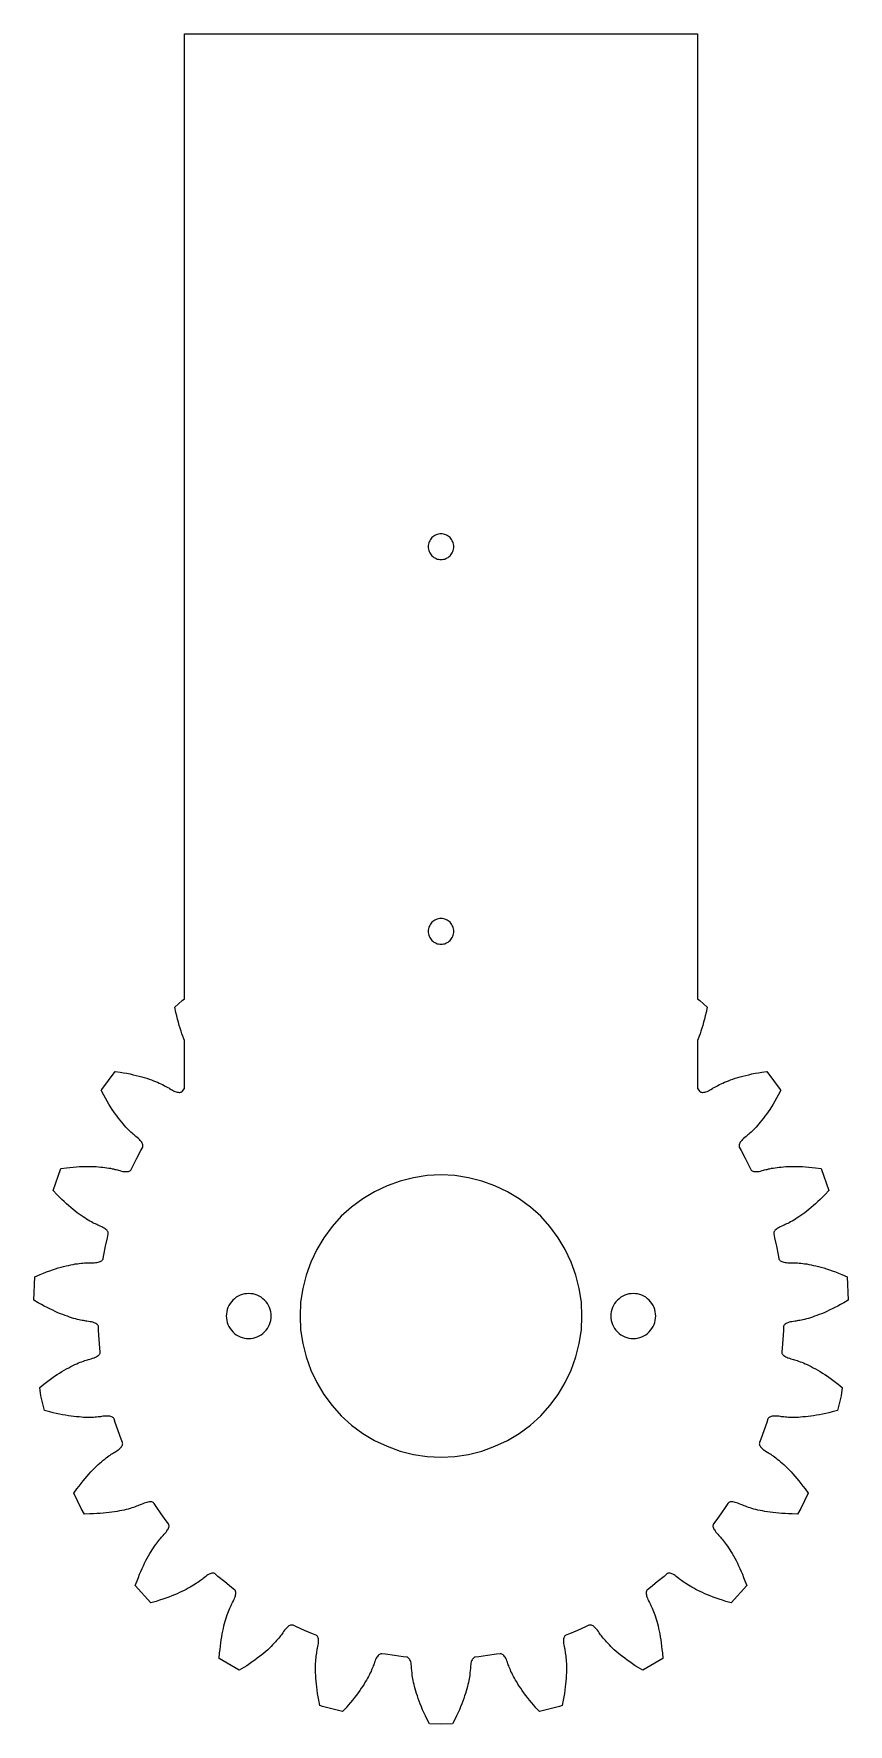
# Model space of a CAD drawing. Header units: millimetres. Extents: x -32 to 32, y -32 to 100.
import ezdxf

# ---------------------------------------------------------------- set-up
doc = ezdxf.new("R2010")
doc.units = ezdxf.units.MM

msp = doc.modelspace()

# ---------------------------------------------------------------- linework, layer by layer
at = {"color": 0}
for points in [[(5.52, -27.83), (5.46, -27.71), (5.41, -27.6), (5.36, -27.49), (5.32, -27.38), (5.28, -27.29), (5.25, -27.2), (5.22, -27.12), (5.18, -27), (5.14, -26.89), (5.1, -26.79), (5.05, -26.69), (5, -26.61), (4.95, -26.54), (4.9, -26.48), (4.85, -26.43), (4.8, -26.39), (4.75, -26.36), (4.7, -26.34), (4.66, -26.34), (4.61, -26.34), (4.32, -26.38), (3.64, -26.48), (2.96, -26.57), (2.67, -26.6), (2.62, -26.61), (2.58, -26.64), (2.54, -26.67), (2.5, -26.71), (2.46, -26.76), (2.42, -26.82), (2.39, -26.89), (2.36, -26.97), (2.34, -27.07), (2.32, -27.17), (2.3, -27.28), (2.29, -27.4), (2.29, -27.52), (2.28, -27.61), (2.28, -27.7), (2.26, -27.8), (2.25, -27.91), (2.24, -28.03), (2.22, -28.16), (2.19, -28.29), (2.17, -28.43), (2.14, -28.58), (2.1, -28.74), (2.06, -28.9), (2.01, -29.08), (1.96, -29.25), (1.91, -29.44), (1.84, -29.63), (1.78, -29.83), (1.7, -30.04), (1.62, -30.25), (1.53, -30.47), (1.44, -30.7), (1.33, -30.93), (1.22, -31.17), (1.1, -31.41), (0.91, -31.79), (0, -31.83), (-0.91, -31.79), (-1.1, -31.41), (-1.22, -31.17), (-1.33, -30.93), (-1.44, -30.7), (-1.53, -30.47), (-1.62, -30.25), (-1.7, -30.04), (-1.78, -29.83), (-1.84, -29.63), (-1.91, -29.44), (-1.96, -29.25), (-2.01, -29.08), (-2.06, -28.9), (-2.1, -28.74), (-2.14, -28.58), (-2.17, -28.43), (-2.19, -28.29), (-2.22, -28.16), (-2.24, -28.03), (-2.25, -27.91), (-2.26, -27.8), (-2.28, -27.7), (-2.28, -27.61), (-2.29, -27.52), (-2.29, -27.4), (-2.3, -27.28), (-2.32, -27.17), (-2.34, -27.07), (-2.36, -26.97), (-2.39, -26.89), (-2.42, -26.82), (-2.46, -26.76), (-2.5, -26.71), (-2.54, -26.67), (-2.58, -26.64), (-2.62, -26.61), (-2.67, -26.6), (-2.96, -26.57), (-3.64, -26.48), (-4.32, -26.38), (-4.61, -26.34), (-4.66, -26.34), (-4.7, -26.34), (-4.75, -26.36), (-4.8, -26.39), (-4.85, -26.43), (-4.9, -26.48), (-4.95, -26.54), (-5, -26.61), (-5.05, -26.69), (-5.1, -26.79), (-5.14, -26.89), (-5.18, -27), (-5.22, -27.12), (-5.25, -27.2), (-5.28, -27.29), (-5.32, -27.38), (-5.36, -27.49), (-5.41, -27.6), (-5.46, -27.71), (-5.52, -27.83), (-5.59, -27.96), (-5.66, -28.1), (-5.73, -28.24), (-5.82, -28.39), (-5.91, -28.54), (-6, -28.7), (-6.11, -28.86), (-6.22, -29.03), (-6.34, -29.21), (-6.47, -29.39), (-6.6, -29.57), (-6.75, -29.76), (-6.9, -29.95), (-7.06, -30.15), (-7.23, -30.34), (-7.41, -30.55), (-7.69, -30.85), (-9.24, -30.46), (-9.45, -30.38), (-9.54, -29.95), (-9.59, -29.69), (-9.63, -29.43), (-9.67, -29.18), (-9.7, -28.93), (-9.72, -28.7), (-9.74, -28.47), (-9.76, -28.25), (-9.77, -28.04), (-9.78, -27.83), (-9.78, -27.64), (-9.78, -27.45), (-9.78, -27.28), (-9.78, -27.11), (-9.77, -26.95), (-9.76, -26.79), (-9.74, -26.65), (-9.73, -26.52), (-9.72, -26.39), (-9.7, -26.27), (-9.68, -26.16), (-9.66, -26.06), (-9.65, -25.97), (-9.63, -25.89), (-9.6, -25.76), (-9.58, -25.65), (-9.56, -25.53), (-9.55, -25.43), (-9.55, -25.34), (-9.56, -25.25), (-9.57, -25.17), (-9.59, -25.1), (-9.61, -25.04), (-9.64, -24.99), (-9.67, -24.95), (-9.71, -24.92), (-9.75, -24.9), (-10.02, -24.79), (-10.65, -24.52), (-11.28, -24.24), (-11.54, -24.12), (-11.59, -24.1), (-11.64, -24.1), (-11.69, -24.1), (-11.74, -24.12), (-11.8, -24.14), (-11.87, -24.17), (-11.93, -24.22), (-12, -24.28), (-12.06, -24.34), (-12.13, -24.42), (-12.2, -24.5), (-12.28, -24.6), (-12.35, -24.71), (-12.39, -24.78), (-12.45, -24.85), (-12.51, -24.93), (-12.58, -25.02), (-12.65, -25.11), (-12.74, -25.21), (-12.83, -25.31), (-12.92, -25.42), (-13.03, -25.53), (-13.14, -25.65), (-13.26, -25.77), (-13.39, -25.89), (-13.52, -26.02), (-13.67, -26.15), (-13.82, -26.28), (-13.98, -26.41), (-14.16, -26.55), (-14.34, -26.69), (-14.53, -26.83), (-14.73, -26.98), (-14.93, -27.12), (-15.15, -27.27), (-15.38, -27.41), (-15.74, -27.63), (-17.3, -26.7), (-17.27, -26.27), (-17.24, -26), (-17.21, -25.74), (-17.18, -25.49), (-17.14, -25.24), (-17.1, -25.01), (-17.06, -24.78), (-17.02, -24.57), (-16.97, -24.36), (-16.93, -24.16), (-16.88, -23.98), (-16.83, -23.8), (-16.78, -23.63), (-16.73, -23.46), (-16.67, -23.31), (-16.62, -23.17), (-16.57, -23.03), (-16.52, -22.91), (-16.47, -22.79), (-16.43, -22.68), (-16.38, -22.58), (-16.34, -22.49), (-16.3, -22.4), (-16.26, -22.33), (-16.2, -22.22), (-16.14, -22.11), (-16.1, -22.01), (-16.06, -21.91), (-16.03, -21.82), (-16.02, -21.73), (-16.01, -21.66), (-16, -21.59), (-16.01, -21.52), (-16.02, -21.47), (-16.04, -21.42), (-16.07, -21.38), (-16.1, -21.35), (-16.34, -21.16), (-16.87, -20.74), (-17.4, -20.3), (-17.62, -20.11), (-17.66, -20.08), (-17.71, -20.06), (-17.76, -20.05), (-17.82, -20.05), (-17.88, -20.06), (-17.95, -20.08), (-18.02, -20.1), (-18.1, -20.14), (-18.18, -20.18), (-18.27, -20.24), (-18.36, -20.3), (-18.46, -20.38), (-18.55, -20.46), (-18.62, -20.51), (-18.69, -20.57), (-18.77, -20.63), (-18.86, -20.7), (-18.96, -20.77), (-19.07, -20.84), (-19.18, -20.91), (-19.3, -20.99), (-19.43, -21.07), (-19.57, -21.15), (-19.72, -21.23), (-19.87, -21.32), (-20.04, -21.4), (-20.22, -21.49), (-20.4, -21.57), (-20.59, -21.66), (-20.79, -21.75), (-21.01, -21.83), (-21.23, -21.92), (-21.46, -22), (-21.7, -22.09), (-21.95, -22.17), (-22.21, -22.25), (-22.63, -22.37), (-23.85, -21.02), (-23.71, -20.64), (-23.61, -20.38), (-23.52, -20.14), (-23.42, -19.91), (-23.32, -19.68), (-23.22, -19.47), (-23.12, -19.26), (-23.02, -19.07), (-22.92, -18.88), (-22.82, -18.7), (-22.72, -18.53), (-22.62, -18.37), (-22.53, -18.22), (-22.44, -18.08), (-22.35, -17.95), (-22.26, -17.82), (-22.17, -17.71), (-22.09, -17.6), (-22.01, -17.5), (-21.94, -17.41), (-21.87, -17.32), (-21.8, -17.25), (-21.74, -17.18), (-21.68, -17.11), (-21.59, -17.02), (-21.51, -16.93), (-21.44, -16.85), (-21.38, -16.76), (-21.33, -16.68), (-21.29, -16.61), (-21.25, -16.54), (-21.23, -16.47), (-21.22, -16.41), (-21.22, -16.35), (-21.23, -16.3), (-21.24, -16.25), (-21.26, -16.21), (-21.44, -15.97), (-21.84, -15.42), (-22.23, -14.85), (-22.39, -14.61), (-22.42, -14.57), (-22.46, -14.54), (-22.51, -14.52), (-22.57, -14.5), (-22.63, -14.49), (-22.7, -14.49), (-22.78, -14.5), (-22.86, -14.51), (-22.96, -14.53), (-23.05, -14.56), (-23.16, -14.6), (-23.27, -14.64), (-23.38, -14.69), (-23.46, -14.73), (-23.55, -14.76), (-23.64, -14.8), (-23.75, -14.84), (-23.86, -14.88), (-23.98, -14.92), (-24.11, -14.96), (-24.25, -15), (-24.4, -15.05), (-24.55, -15.09), (-24.72, -15.13), (-24.89, -15.16), (-25.07, -15.2), (-25.26, -15.24), (-25.46, -15.27), (-25.67, -15.3), (-25.89, -15.33), (-26.12, -15.36), (-26.35, -15.38), (-26.6, -15.4), (-26.85, -15.41), (-27.11, -15.43), (-27.39, -15.43), (-27.81, -15.44), (-28.07, -15.01), (-28.64, -13.81), (-28.4, -13.47), (-28.24, -13.26), (-28.08, -13.05), (-27.92, -12.85), (-27.76, -12.66), (-27.61, -12.48), (-27.46, -12.31), (-27.31, -12.15), (-27.16, -12), (-27.02, -11.85), (-26.88, -11.72), (-26.74, -11.59), (-26.61, -11.47), (-26.48, -11.36), (-26.36, -11.25), (-26.24, -11.16), (-26.13, -11.07), (-26.02, -10.99), (-25.92, -10.91), (-25.82, -10.84), (-25.73, -10.78), (-25.64, -10.72), (-25.56, -10.67), (-25.49, -10.63), (-25.38, -10.57), (-25.28, -10.5), (-25.19, -10.44), (-25.11, -10.38), (-25.04, -10.31), (-24.98, -10.25), (-24.93, -10.19), (-24.89, -10.13), (-24.86, -10.07), (-24.84, -10.02), (-24.83, -9.97), (-24.84, -9.92), (-24.85, -9.87), (-24.95, -9.59), (-25.19, -8.95), (-25.41, -8.31), (-25.51, -8.02), (-25.52, -7.98), (-25.55, -7.94), (-25.59, -7.91), (-25.64, -7.88), (-25.7, -7.85), (-25.77, -7.83), (-25.84, -7.81), (-25.93, -7.8), (-26.02, -7.8), (-26.13, -7.8), (-26.24, -7.81), (-26.36, -7.82), (-26.48, -7.84), (-26.57, -7.85), (-26.66, -7.86), (-26.76, -7.87), (-26.87, -7.88), (-26.99, -7.89), (-27.12, -7.9), (-27.25, -7.9), (-27.4, -7.91), (-27.55, -7.91), (-27.71, -7.9), (-27.88, -7.9), (-28.06, -7.89), (-28.24, -7.87), (-28.44, -7.86), (-28.64, -7.83), (-28.85, -7.81), (-29.07, -7.78), (-29.29, -7.74), (-29.53, -7.7), (-29.77, -7.65), (-30.02, -7.6), (-30.27, -7.54), (-30.53, -7.47), (-30.93, -7.36), (-31.22, -6.21), (-31.31, -5.58), (-30.98, -5.31), (-30.77, -5.15), (-30.56, -4.99), (-30.35, -4.84), (-30.15, -4.7), (-29.95, -4.57), (-29.76, -4.45), (-29.57, -4.33), (-29.39, -4.22), (-29.21, -4.12), (-29.04, -4.03), (-28.88, -3.94), (-28.72, -3.86), (-28.56, -3.79), (-28.42, -3.72), (-28.28, -3.66), (-28.15, -3.61), (-28.02, -3.56), (-27.9, -3.51), (-27.79, -3.47), (-27.68, -3.44), (-27.59, -3.41), (-27.5, -3.38), (-27.41, -3.36), (-27.29, -3.33), (-27.18, -3.29), (-27.07, -3.26), (-26.98, -3.22), (-26.89, -3.17), (-26.82, -3.13), (-26.75, -3.08), (-26.7, -3.04), (-26.66, -2.99), (-26.62, -2.94), (-26.6, -2.9), (-26.59, -2.85), (-26.59, -2.8), (-26.62, -2.51), (-26.67, -1.82), (-26.71, -1.14), (-26.72, -0.85), (-26.73, -0.8), (-26.75, -0.75), (-26.78, -0.71), (-26.82, -0.67), (-26.86, -0.63), (-26.92, -0.59), (-26.99, -0.55), (-27.07, -0.52), (-27.16, -0.49), (-27.26, -0.46), (-27.37, -0.44), (-27.49, -0.42), (-27.62, -0.4), (-27.7, -0.39), (-27.79, -0.38), (-27.89, -0.36), (-28, -0.34), (-28.12, -0.32), (-28.24, -0.29), (-28.37, -0.26), (-28.51, -0.22), (-28.66, -0.18), (-28.82, -0.13), (-28.98, -0.08), (-29.14, -0.02), (-29.32, 0.04), (-29.5, 0.11), (-29.69, 0.18), (-29.89, 0.26), (-30.09, 0.35), (-30.29, 0.45), (-30.51, 0.55), (-30.73, 0.66), (-30.95, 0.78), (-31.18, 0.91), (-31.42, 1.04), (-31.77, 1.25), (-31.68, 3.07), (-31.27, 3.24), (-31.02, 3.35), (-30.77, 3.44), (-30.53, 3.53), (-30.3, 3.61), (-30.07, 3.68), (-29.86, 3.75), (-29.64, 3.81), (-29.44, 3.86), (-29.24, 3.91), (-29.05, 3.95), (-28.87, 3.99), (-28.7, 4.03), (-28.53, 4.06), (-28.37, 4.08), (-28.22, 4.1), (-28.08, 4.12), (-27.94, 4.13), (-27.81, 4.14), (-27.69, 4.15), (-27.58, 4.16), (-27.48, 4.16), (-27.39, 4.16), (-27.3, 4.16), (-27.18, 4.16), (-27.06, 4.16), (-26.95, 4.17), (-26.84, 4.18), (-26.75, 4.2), (-26.67, 4.22), (-26.59, 4.25), (-26.53, 4.28), (-26.47, 4.31), (-26.43, 4.35), (-26.4, 4.39), (-26.37, 4.43), (-26.36, 4.48), (-26.31, 4.77), (-26.17, 5.44), (-26.03, 6.11), (-25.96, 6.4), (-25.96, 6.44), (-25.96, 6.49), (-25.98, 6.54), (-26, 6.59), (-26.04, 6.65), (-26.08, 6.7), (-26.14, 6.75), (-26.21, 6.81), (-26.29, 6.86), (-26.38, 6.91), (-26.47, 6.96), (-26.59, 7.01), (-26.7, 7.06), (-26.78, 7.09), (-26.86, 7.13), (-26.96, 7.18), (-27.06, 7.23), (-27.16, 7.28), (-27.27, 7.34), (-27.39, 7.41), (-27.52, 7.48), (-27.65, 7.56), (-27.78, 7.65), (-27.92, 7.74), (-28.07, 7.84), (-28.22, 7.95), (-28.38, 8.06), (-28.54, 8.19), (-28.71, 8.32), (-28.88, 8.46), (-29.05, 8.61), (-29.23, 8.76), (-29.41, 8.93), (-29.59, 9.1), (-29.78, 9.29), (-29.97, 9.48), (-30.26, 9.79), (-29.65, 11.51), (-29.23, 11.56), (-28.96, 11.59), (-28.7, 11.61), (-28.45, 11.63), (-28.2, 11.65), (-27.97, 11.66), (-27.74, 11.66), (-27.52, 11.66), (-27.31, 11.66), (-27.1, 11.66), (-26.91, 11.65), (-26.72, 11.63), (-26.54, 11.62), (-26.38, 11.6), (-26.22, 11.58), (-26.07, 11.56), (-25.92, 11.54), (-25.79, 11.52), (-25.66, 11.49), (-25.55, 11.47), (-25.44, 11.44), (-25.34, 11.42), (-25.25, 11.4), (-25.17, 11.37), (-25.05, 11.34), (-24.93, 11.31), (-24.82, 11.28), (-24.72, 11.27), (-24.63, 11.26), (-24.54, 11.26), (-24.46, 11.26), (-24.39, 11.28), (-24.33, 11.29), (-24.28, 11.32), (-24.23, 11.35), (-24.2, 11.38), (-24.18, 11.42), (-24.04, 11.69), (-23.73, 12.3), (-23.41, 12.9), (-23.27, 13.16), (-23.26, 13.21), (-23.25, 13.25), (-23.25, 13.31), (-23.26, 13.36), (-23.28, 13.42), (-23.31, 13.49), (-23.35, 13.55), (-23.4, 13.62), (-23.46, 13.7), (-23.53, 13.77), (-23.61, 13.85), (-23.71, 13.93), (-23.81, 14), (-23.87, 14.06), (-23.94, 14.12), (-24.02, 14.18), (-24.1, 14.26), (-24.19, 14.34), (-24.28, 14.43), (-24.38, 14.52), (-24.48, 14.63), (-24.58, 14.74), (-24.69, 14.86), (-24.8, 14.99), (-24.91, 15.12), (-25.03, 15.27), (-25.15, 15.42), (-25.27, 15.58), (-25.4, 15.75), (-25.52, 15.93), (-25.65, 16.12), (-25.78, 16.32), (-25.91, 16.53), (-26.04, 16.75), (-26.17, 16.98), (-26.3, 17.22), (-26.51, 17.61), (-26.47, 17.68), (-25.43, 19.08), (-25.03, 19.02), (-24.76, 18.97), (-24.5, 18.93), (-24.25, 18.88), (-24.01, 18.82), (-23.78, 18.77), (-23.56, 18.71), (-23.35, 18.66), (-23.15, 18.6), (-22.95, 18.54), (-22.77, 18.47), (-22.59, 18.41), (-22.43, 18.35), (-22.27, 18.29), (-22.12, 18.23), (-21.98, 18.17), (-21.85, 18.11), (-21.73, 18.05), (-21.61, 17.99), (-21.51, 17.94), (-21.41, 17.88), (-21.32, 17.83), (-21.24, 17.79), (-21.17, 17.74), (-21.06, 17.67), (-20.96, 17.61), (-20.86, 17.56), (-20.76, 17.52), (-20.67, 17.49), (-20.59, 17.46), (-20.51, 17.45), (-20.44, 17.44), (-20.38, 17.44), (-20.32, 17.45), (-20.27, 17.47), (-20.23, 17.49), (-20.2, 17.52), (-20, 17.74), (-20, 21.49), (-20.06, 21.63), (-20.13, 21.82), (-20.21, 22.02), (-20.28, 22.23), (-20.35, 22.45), (-20.42, 22.67), (-20.49, 22.91), (-20.56, 23.15), (-20.62, 23.41), (-20.68, 23.67), (-20.77, 24.08), (-20.19, 24.61), (-20, 24.75), (-20, 100), (20, 100), (20, 24.75), (20.19, 24.61), (20.77, 24.08), (20.68, 23.67), (20.62, 23.41), (20.56, 23.15), (20.49, 22.91), (20.42, 22.67), (20.35, 22.45), (20.28, 22.23), (20.21, 22.02), (20.13, 21.82), (20.06, 21.63), (20, 21.49), (20, 17.74), (20.2, 17.52), (20.23, 17.49), (20.27, 17.47), (20.32, 17.45), (20.38, 17.44), (20.44, 17.44), (20.51, 17.45), (20.59, 17.46), (20.67, 17.49), (20.76, 17.52), (20.86, 17.56), (20.96, 17.61), (21.06, 17.67), (21.17, 17.74), (21.24, 17.79), (21.32, 17.83), (21.41, 17.88), (21.51, 17.94), (21.61, 17.99), (21.73, 18.05), (21.85, 18.11), (21.98, 18.17), (22.12, 18.23), (22.27, 18.29), (22.43, 18.35), (22.59, 18.41), (22.77, 18.47), (22.95, 18.54), (23.15, 18.6), (23.35, 18.66), (23.56, 18.71), (23.78, 18.77), (24.01, 18.82), (24.25, 18.88), (24.5, 18.93), (24.76, 18.97), (25.03, 19.02), (25.43, 19.08), (26.47, 17.68), (26.51, 17.61), (26.3, 17.22), (26.17, 16.98), (26.04, 16.75), (25.91, 16.53), (25.78, 16.32), (25.65, 16.12), (25.52, 15.93), (25.4, 15.75), (25.27, 15.58), (25.15, 15.42), (25.03, 15.27), (24.91, 15.12), (24.8, 14.99), (24.69, 14.86), (24.58, 14.74), (24.48, 14.63), (24.38, 14.52), (24.28, 14.43), (24.19, 14.34), (24.1, 14.26), (24.02, 14.18), (23.94, 14.12), (23.87, 14.06), (23.81, 14), (23.71, 13.93), (23.61, 13.85), (23.53, 13.77), (23.46, 13.7), (23.4, 13.62), (23.35, 13.55), (23.31, 13.49), (23.28, 13.42), (23.26, 13.36), (23.25, 13.31), (23.25, 13.25), (23.26, 13.21), (23.27, 13.16), (23.41, 12.9), (23.73, 12.3), (24.04, 11.69), (24.18, 11.42), (24.2, 11.38), (24.23, 11.35), (24.28, 11.32), (24.33, 11.29), (24.39, 11.28), (24.46, 11.26), (24.54, 11.26), (24.63, 11.26), (24.72, 11.27), (24.82, 11.28), (24.93, 11.31), (25.05, 11.34), (25.17, 11.37), (25.25, 11.4), (25.34, 11.42), (25.44, 11.44), (25.55, 11.47), (25.66, 11.49), (25.79, 11.52), (25.92, 11.54), (26.07, 11.56), (26.22, 11.58), (26.38, 11.6), (26.54, 11.62), (26.72, 11.63), (26.91, 11.65), (27.1, 11.66), (27.31, 11.66), (27.52, 11.66), (27.74, 11.66), (27.97, 11.66), (28.2, 11.65), (28.45, 11.63), (28.7, 11.61), (28.96, 11.59), (29.23, 11.56), (29.65, 11.51), (30.26, 9.79), (29.97, 9.48), (29.78, 9.29), (29.59, 9.1), (29.41, 8.93), (29.23, 8.76), (29.05, 8.61), (28.88, 8.46), (28.71, 8.32), (28.54, 8.19), (28.38, 8.06), (28.22, 7.95), (28.07, 7.84), (27.92, 7.74), (27.78, 7.65), (27.65, 7.56), (27.52, 7.48), (27.39, 7.41), (27.27, 7.34), (27.16, 7.28), (27.06, 7.23), (26.96, 7.18), (26.86, 7.13), (26.78, 7.09), (26.7, 7.06), (26.59, 7.01), (26.47, 6.96), (26.38, 6.91), (26.29, 6.86), (26.21, 6.81), (26.14, 6.75), (26.08, 6.7), (26.04, 6.65), (26, 6.59), (25.98, 6.54), (25.96, 6.49), (25.96, 6.44), (25.96, 6.4), (26.03, 6.11), (26.17, 5.44), (26.31, 4.77), (26.36, 4.48), (26.37, 4.43), (26.4, 4.39), (26.43, 4.35), (26.47, 4.31), (26.53, 4.28), (26.59, 4.25), (26.67, 4.22), (26.75, 4.2), (26.84, 4.18), (26.95, 4.17), (27.06, 4.16), (27.18, 4.16), (27.3, 4.16), (27.39, 4.16), (27.48, 4.16), (27.58, 4.16), (27.69, 4.15), (27.81, 4.14), (27.94, 4.13), (28.08, 4.12), (28.22, 4.1), (28.37, 4.08), (28.53, 4.06), (28.7, 4.03), (28.87, 3.99), (29.05, 3.95), (29.24, 3.91), (29.44, 3.86), (29.64, 3.81), (29.86, 3.75), (30.07, 3.68), (30.3, 3.61), (30.53, 3.53), (30.77, 3.44), (31.02, 3.35), (31.27, 3.24), (31.68, 3.07), (31.77, 1.25), (31.42, 1.04), (31.18, 0.91), (30.95, 0.78), (30.73, 0.66), (30.51, 0.55), (30.29, 0.45), (30.09, 0.35), (29.89, 0.26), (29.69, 0.18), (29.5, 0.11), (29.32, 0.04), (29.14, -0.02), (28.98, -0.08), (28.82, -0.13), (28.66, -0.18), (28.51, -0.22), (28.37, -0.26), (28.24, -0.29), (28.12, -0.32), (28, -0.34), (27.89, -0.36), (27.79, -0.38), (27.7, -0.39), (27.62, -0.4), (27.49, -0.42), (27.37, -0.44), (27.26, -0.46), (27.16, -0.49), (27.07, -0.52), (26.99, -0.55), (26.92, -0.59), (26.86, -0.63), (26.82, -0.67), (26.78, -0.71), (26.75, -0.75), (26.73, -0.8), (26.72, -0.85), (26.71, -1.14), (26.67, -1.82), (26.62, -2.51), (26.59, -2.8), (26.59, -2.85), (26.6, -2.9), (26.62, -2.94), (26.66, -2.99), (26.7, -3.04), (26.75, -3.08), (26.82, -3.13), (26.89, -3.17), (26.98, -3.22), (27.07, -3.26), (27.18, -3.29), (27.29, -3.33), (27.41, -3.36), (27.5, -3.38), (27.59, -3.41), (27.68, -3.44), (27.79, -3.47), (27.9, -3.51), (28.02, -3.56), (28.15, -3.61), (28.28, -3.66), (28.42, -3.72), (28.56, -3.79), (28.72, -3.86), (28.88, -3.94), (29.04, -4.03), (29.21, -4.12), (29.39, -4.22), (29.57, -4.33), (29.76, -4.45), (29.95, -4.57), (30.15, -4.7), (30.35, -4.84), (30.56, -4.99), (30.77, -5.15), (30.98, -5.31), (31.31, -5.58), (31.22, -6.21), (30.93, -7.36), (30.53, -7.47), (30.27, -7.54), (30.02, -7.6), (29.77, -7.65), (29.53, -7.7), (29.29, -7.74), (29.07, -7.78), (28.85, -7.81), (28.64, -7.83), (28.44, -7.86), (28.24, -7.87), (28.06, -7.89), (27.88, -7.9), (27.71, -7.9), (27.55, -7.91), (27.4, -7.91), (27.25, -7.9), (27.12, -7.9), (26.99, -7.89), (26.87, -7.88), (26.76, -7.87), (26.66, -7.86), (26.57, -7.85), (26.48, -7.84), (26.36, -7.82), (26.24, -7.81), (26.13, -7.8), (26.02, -7.8), (25.93, -7.8), (25.84, -7.81), (25.77, -7.83), (25.7, -7.85), (25.64, -7.88), (25.59, -7.91), (25.55, -7.94), (25.52, -7.98), (25.51, -8.02), (25.41, -8.31), (25.19, -8.95), (24.95, -9.59), (24.85, -9.87), (24.84, -9.92), (24.83, -9.97), (24.84, -10.02), (24.86, -10.07), (24.89, -10.13), (24.93, -10.19), (24.98, -10.25), (25.04, -10.31), (25.11, -10.38), (25.19, -10.44), (25.28, -10.5), (25.38, -10.57), (25.49, -10.63), (25.56, -10.67), (25.64, -10.72), (25.73, -10.78), (25.82, -10.84), (25.92, -10.91), (26.02, -10.99), (26.13, -11.07), (26.24, -11.16), (26.36, -11.25), (26.48, -11.36), (26.61, -11.47), (26.74, -11.59), (26.88, -11.72), (27.02, -11.85), (27.16, -12), (27.31, -12.15), (27.46, -12.31), (27.61, -12.48), (27.76, -12.66), (27.92, -12.85), (28.08, -13.05), (28.24, -13.26), (28.4, -13.47), (28.64, -13.81), (28.07, -15.01), (27.81, -15.44), (27.39, -15.43), (27.11, -15.43), (26.85, -15.41), (26.6, -15.4), (26.35, -15.38), (26.12, -15.36), (25.89, -15.33), (25.67, -15.3), (25.46, -15.27), (25.26, -15.24), (25.07, -15.2), (24.89, -15.16), (24.72, -15.13), (24.55, -15.09), (24.4, -15.05), (24.25, -15), (24.11, -14.96), (23.98, -14.92), (23.86, -14.88), (23.75, -14.84), (23.64, -14.8), (23.55, -14.76), (23.46, -14.73), (23.38, -14.69), (23.27, -14.64), (23.16, -14.6), (23.05, -14.56), (22.96, -14.53), (22.86, -14.51), (22.78, -14.5), (22.7, -14.49), (22.63, -14.49), (22.57, -14.5), (22.51, -14.52), (22.46, -14.54), (22.42, -14.57), (22.39, -14.61), (22.23, -14.85), (21.84, -15.42), (21.44, -15.97), (21.26, -16.21), (21.24, -16.25), (21.23, -16.3), (21.22, -16.35), (21.22, -16.41), (21.23, -16.47), (21.25, -16.54), (21.29, -16.61), (21.33, -16.68), (21.38, -16.76), (21.44, -16.85), (21.51, -16.93), (21.59, -17.02), (21.68, -17.11), (21.74, -17.18), (21.8, -17.25), (21.87, -17.32), (21.94, -17.41), (22.01, -17.5), (22.09, -17.6), (22.17, -17.71), (22.26, -17.82), (22.35, -17.95), (22.44, -18.08), (22.53, -18.22), (22.62, -18.37), (22.72, -18.53), (22.82, -18.7), (22.92, -18.88), (23.02, -19.07), (23.12, -19.26), (23.22, -19.47), (23.32, -19.68), (23.42, -19.91), (23.52, -20.14), (23.61, -20.38), (23.71, -20.64), (23.85, -21.02), (22.63, -22.37), (22.21, -22.25), (21.95, -22.17), (21.7, -22.09), (21.46, -22), (21.23, -21.92), (21.01, -21.83), (20.79, -21.75), (20.59, -21.66), (20.4, -21.57), (20.22, -21.49), (20.04, -21.4), (19.87, -21.32), (19.72, -21.23), (19.57, -21.15), (19.43, -21.07), (19.3, -20.99), (19.18, -20.91), (19.07, -20.84), (18.96, -20.77), (18.86, -20.7), (18.77, -20.63), (18.69, -20.57), (18.62, -20.51), (18.55, -20.46), (18.46, -20.38), (18.36, -20.3), (18.27, -20.24), (18.18, -20.18), (18.1, -20.14), (18.02, -20.1), (17.95, -20.08), (17.88, -20.06), (17.82, -20.05), (17.76, -20.05), (17.71, -20.06), (17.66, -20.08), (17.62, -20.11), (17.4, -20.3), (16.87, -20.74), (16.34, -21.16), (16.1, -21.35), (16.07, -21.38), (16.04, -21.42), (16.02, -21.47), (16.01, -21.52), (16, -21.59), (16.01, -21.66), (16.02, -21.73), (16.03, -21.82), (16.06, -21.91), (16.1, -22.01), (16.14, -22.11), (16.2, -22.22), (16.26, -22.33), (16.3, -22.4), (16.34, -22.49), (16.38, -22.58), (16.43, -22.68), (16.47, -22.79), (16.52, -22.91), (16.57, -23.03), (16.62, -23.17), (16.67, -23.31), (16.73, -23.46), (16.78, -23.63), (16.83, -23.8), (16.88, -23.98), (16.93, -24.16), (16.97, -24.36), (17.02, -24.57), (17.06, -24.78), (17.1, -25.01), (17.14, -25.24), (17.18, -25.49), (17.21, -25.74), (17.24, -26), (17.27, -26.27), (17.3, -26.7), (15.74, -27.63), (15.38, -27.41), (15.15, -27.27), (14.93, -27.12), (14.73, -26.98), (14.53, -26.83), (14.34, -26.69), (14.16, -26.55), (13.98, -26.41), (13.82, -26.28), (13.67, -26.15), (13.52, -26.02), (13.39, -25.89), (13.26, -25.77), (13.14, -25.65), (13.03, -25.53), (12.92, -25.42), (12.83, -25.31), (12.74, -25.21), (12.65, -25.11), (12.58, -25.02), (12.51, -24.93), (12.45, -24.85), (12.39, -24.78), (12.35, -24.71), (12.28, -24.6), (12.2, -24.5), (12.13, -24.42), (12.06, -24.34), (12, -24.28), (11.93, -24.22), (11.87, -24.17), (11.8, -24.14), (11.74, -24.12), (11.69, -24.1), (11.64, -24.1), (11.59, -24.1), (11.54, -24.12), (11.28, -24.24), (10.65, -24.52), (10.02, -24.79), (9.75, -24.9), (9.71, -24.92), (9.67, -24.95), (9.64, -24.99), (9.61, -25.04), (9.59, -25.1), (9.57, -25.17), (9.56, -25.25), (9.55, -25.34), (9.55, -25.43), (9.56, -25.53), (9.58, -25.65), (9.6, -25.76), (9.63, -25.89), (9.65, -25.97), (9.66, -26.06), (9.68, -26.16), (9.7, -26.27), (9.72, -26.39), (9.73, -26.52), (9.74, -26.65), (9.76, -26.79), (9.77, -26.95), (9.78, -27.11), (9.78, -27.28), (9.78, -27.45), (9.78, -27.64), (9.78, -27.83), (9.77, -28.04), (9.76, -28.25), (9.74, -28.47), (9.72, -28.7), (9.7, -28.93), (9.67, -29.18), (9.63, -29.43), (9.59, -29.69), (9.54, -29.95), (9.45, -30.38), (9.24, -30.46), (7.69, -30.85), (7.41, -30.55), (7.23, -30.34), (7.06, -30.15), (6.9, -29.95), (6.75, -29.76), (6.6, -29.57), (6.47, -29.39), (6.34, -29.21), (6.22, -29.03), (6.11, -28.86), (6, -28.7), (5.91, -28.54), (5.82, -28.39), (5.73, -28.24), (5.66, -28.1), (5.59, -27.96), (5.52, -27.83)], [(1, 60.1), (0.98, 60.2), (0.96, 60.29), (0.92, 60.38), (0.88, 60.47), (0.83, 60.56), (0.77, 60.63), (0.71, 60.71), (0.63, 60.77), (0.56, 60.83), (0.47, 60.88), (0.38, 60.92), (0.29, 60.96), (0.2, 60.98), (0.1, 61), (0, 61), (-0.1, 61), (-0.2, 60.98), (-0.29, 60.96), (-0.38, 60.92), (-0.47, 60.88), (-0.56, 60.83), (-0.63, 60.77), (-0.71, 60.71), (-0.77, 60.63), (-0.83, 60.56), (-0.88, 60.47), (-0.92, 60.38), (-0.96, 60.29), (-0.98, 60.2), (-1, 60.1), (-1, 60), (-1, 59.9), (-0.98, 59.8), (-0.96, 59.71), (-0.92, 59.62), (-0.88, 59.53), (-0.83, 59.44), (-0.77, 59.37), (-0.71, 59.29), (-0.63, 59.23), (-0.56, 59.17), (-0.47, 59.12), (-0.38, 59.08), (-0.29, 59.04), (-0.2, 59.02), (-0.1, 59), (0, 59), (0.1, 59), (0.2, 59.02), (0.29, 59.04), (0.38, 59.08), (0.47, 59.12), (0.56, 59.17), (0.63, 59.23), (0.71, 59.29), (0.77, 59.37), (0.83, 59.44), (0.88, 59.53), (0.92, 59.62), (0.96, 59.71), (0.98, 59.8), (1, 59.9), (1, 60), (1, 60.1)], [(0.98, 30.2), (0.96, 30.29), (0.92, 30.38), (0.88, 30.47), (0.83, 30.56), (0.77, 30.63), (0.71, 30.71), (0.63, 30.77), (0.56, 30.83), (0.47, 30.88), (0.38, 30.92), (0.29, 30.96), (0.2, 30.98), (0.1, 31), (0, 31), (-0.1, 31), (-0.2, 30.98), (-0.29, 30.96), (-0.38, 30.92), (-0.47, 30.88), (-0.56, 30.83), (-0.63, 30.77), (-0.71, 30.71), (-0.77, 30.63), (-0.83, 30.56), (-0.88, 30.47), (-0.92, 30.38), (-0.96, 30.29), (-0.98, 30.2), (-1, 30.1), (-1, 30), (-1, 29.9), (-0.98, 29.8), (-0.96, 29.71), (-0.92, 29.62), (-0.88, 29.53), (-0.83, 29.44), (-0.77, 29.37), (-0.71, 29.29), (-0.63, 29.23), (-0.56, 29.17), (-0.47, 29.12), (-0.38, 29.08), (-0.29, 29.04), (-0.2, 29.02), (-0.1, 29), (0, 29), (0.1, 29), (0.2, 29.02), (0.29, 29.04), (0.38, 29.08), (0.47, 29.12), (0.56, 29.17), (0.63, 29.23), (0.71, 29.29), (0.77, 29.37), (0.83, 29.44), (0.88, 29.53), (0.92, 29.62), (0.96, 29.71), (0.98, 29.8), (1, 29.9), (1, 30), (1, 30.1), (0.98, 30.2)], [(9.7, 5.19), (9.15, 6.11), (8.5, 6.98), (7.78, 7.78), (6.98, 8.5), (6.11, 9.15), (5.19, 9.7), (4.21, 10.16), (3.19, 10.53), (2.15, 10.79), (1.08, 10.95), (0, 11), (-1.08, 10.95), (-2.15, 10.79), (-3.19, 10.53), (-4.21, 10.16), (-5.19, 9.7), (-6.11, 9.15), (-6.98, 8.5), (-7.78, 7.78), (-8.5, 6.98), (-9.15, 6.11), (-9.7, 5.19), (-10.16, 4.21), (-10.53, 3.19), (-10.79, 2.15), (-10.95, 1.08), (-11, 0), (-10.95, -1.08), (-10.79, -2.15), (-10.53, -3.19), (-10.16, -4.21), (-9.7, -5.19), (-9.15, -6.11), (-8.5, -6.98), (-7.78, -7.78), (-6.98, -8.5), (-6.11, -9.15), (-5.19, -9.7), (-4.21, -10.16), (-3.19, -10.53), (-2.15, -10.79), (-1.08, -10.95), (0, -11), (1.08, -10.95), (2.15, -10.79), (3.19, -10.53), (4.21, -10.16), (5.19, -9.7), (6.11, -9.15), (6.98, -8.5), (7.78, -7.78), (8.5, -6.98), (9.15, -6.11), (9.7, -5.19), (10.16, -4.21), (10.53, -3.19), (10.79, -2.15), (10.95, -1.08), (11, 0), (10.95, 1.08), (10.79, 2.15), (10.53, 3.19), (10.16, 4.21), (9.7, 5.19)], [(-13.33, 0.51), (-13.38, 0.67), (-13.46, 0.82), (-13.54, 0.97), (-13.65, 1.11), (-13.76, 1.24), (-13.89, 1.35), (-14.03, 1.46), (-14.18, 1.54), (-14.33, 1.62), (-14.49, 1.67), (-14.66, 1.72), (-14.83, 1.74), (-15, 1.75), (-15.17, 1.74), (-15.34, 1.72), (-15.51, 1.67), (-15.67, 1.62), (-15.82, 1.54), (-15.97, 1.46), (-16.11, 1.35), (-16.24, 1.24), (-16.35, 1.11), (-16.46, 0.97), (-16.54, 0.82), (-16.62, 0.67), (-16.67, 0.51), (-16.72, 0.34), (-16.74, 0.17), (-16.75, 0), (-16.74, -0.17), (-16.72, -0.34), (-16.67, -0.51), (-16.62, -0.67), (-16.54, -0.82), (-16.46, -0.97), (-16.35, -1.11), (-16.24, -1.24), (-16.11, -1.35), (-15.97, -1.46), (-15.82, -1.54), (-15.67, -1.62), (-15.51, -1.67), (-15.34, -1.72), (-15.17, -1.74), (-15, -1.75), (-14.83, -1.74), (-14.66, -1.72), (-14.49, -1.67), (-14.33, -1.62), (-14.18, -1.54), (-14.03, -1.46), (-13.89, -1.35), (-13.76, -1.24), (-13.65, -1.11), (-13.54, -0.97), (-13.46, -0.82), (-13.38, -0.67), (-13.33, -0.51), (-13.28, -0.34), (-13.26, -0.17), (-13.25, 0), (-13.26, 0.17), (-13.28, 0.34), (-13.33, 0.51)], [(16.62, 0.67), (16.54, 0.82), (16.46, 0.97), (16.35, 1.11), (16.24, 1.24), (16.11, 1.35), (15.97, 1.46), (15.82, 1.54), (15.67, 1.62), (15.51, 1.67), (15.34, 1.72), (15.17, 1.74), (15, 1.75), (14.83, 1.74), (14.66, 1.72), (14.49, 1.67), (14.33, 1.62), (14.18, 1.54), (14.03, 1.46), (13.89, 1.35), (13.76, 1.24), (13.65, 1.11), (13.54, 0.97), (13.46, 0.82), (13.38, 0.67), (13.33, 0.51), (13.28, 0.34), (13.26, 0.17), (13.25, 0), (13.26, -0.17), (13.28, -0.34), (13.33, -0.51), (13.38, -0.67), (13.46, -0.82), (13.54, -0.97), (13.65, -1.11), (13.76, -1.24), (13.89, -1.35), (14.03, -1.46), (14.18, -1.54), (14.33, -1.62), (14.49, -1.67), (14.66, -1.72), (14.83, -1.74), (15, -1.75), (15.17, -1.74), (15.34, -1.72), (15.51, -1.67), (15.67, -1.62), (15.82, -1.54), (15.97, -1.46), (16.11, -1.35), (16.24, -1.24), (16.35, -1.11), (16.46, -0.97), (16.54, -0.82), (16.62, -0.67), (16.67, -0.51), (16.72, -0.34), (16.74, -0.17), (16.75, 0), (16.74, 0.17), (16.72, 0.34), (16.67, 0.51), (16.62, 0.67)]]:
    msp.add_lwpolyline(points, dxfattribs=at)

doc.saveas('drawing.dxf')
